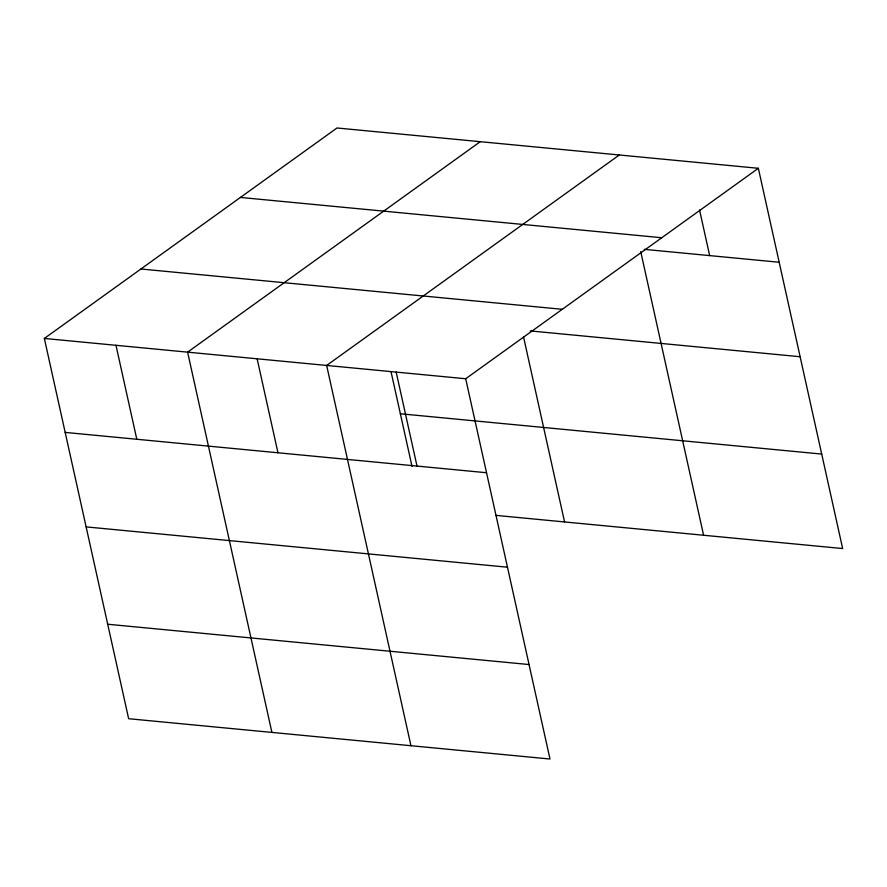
<?xml version="1.0" encoding="UTF-8"?>
<svg xmlns="http://www.w3.org/2000/svg" width="887" height="887" viewBox="0 0 887 887"><rect width="100%" height="100%" fill="white"/><g stroke="black" fill="none" stroke-linecap="round" stroke-linejoin="round"><path stroke-width="1.33" d="M758.352 168.286L465.697 378.749L549.995 759.017L128.648 718.714L44.35 338.446L337.005 127.983L758.352 168.286L842.65 548.554L495.689 515.358M480.255 141.687L187.612 352.15L271.91 732.418M619.303 154.981L326.649 365.455L410.958 745.723M240.421 197.435L661.769 237.738M644.228 249.347L779.174 262.253M140.922 268.994L562.269 309.297M530.215 330.918L800.129 356.729M44.35 338.446L465.697 378.749M400.359 413.763L821.706 454.077M65.183 432.412L486.531 472.727M86.128 526.889L507.475 567.203M107.704 624.237L529.051 664.54M699.544 209.964L709.655 255.6M640.736 251.653L703.602 535.249M523.53 336.894L564.564 521.955M396.179 372.108L417.012 466.074M391.067 371.853L412.023 466.407M257.13 358.803L277.964 452.769M115.975 345.298L136.809 439.265"/></g></svg>
